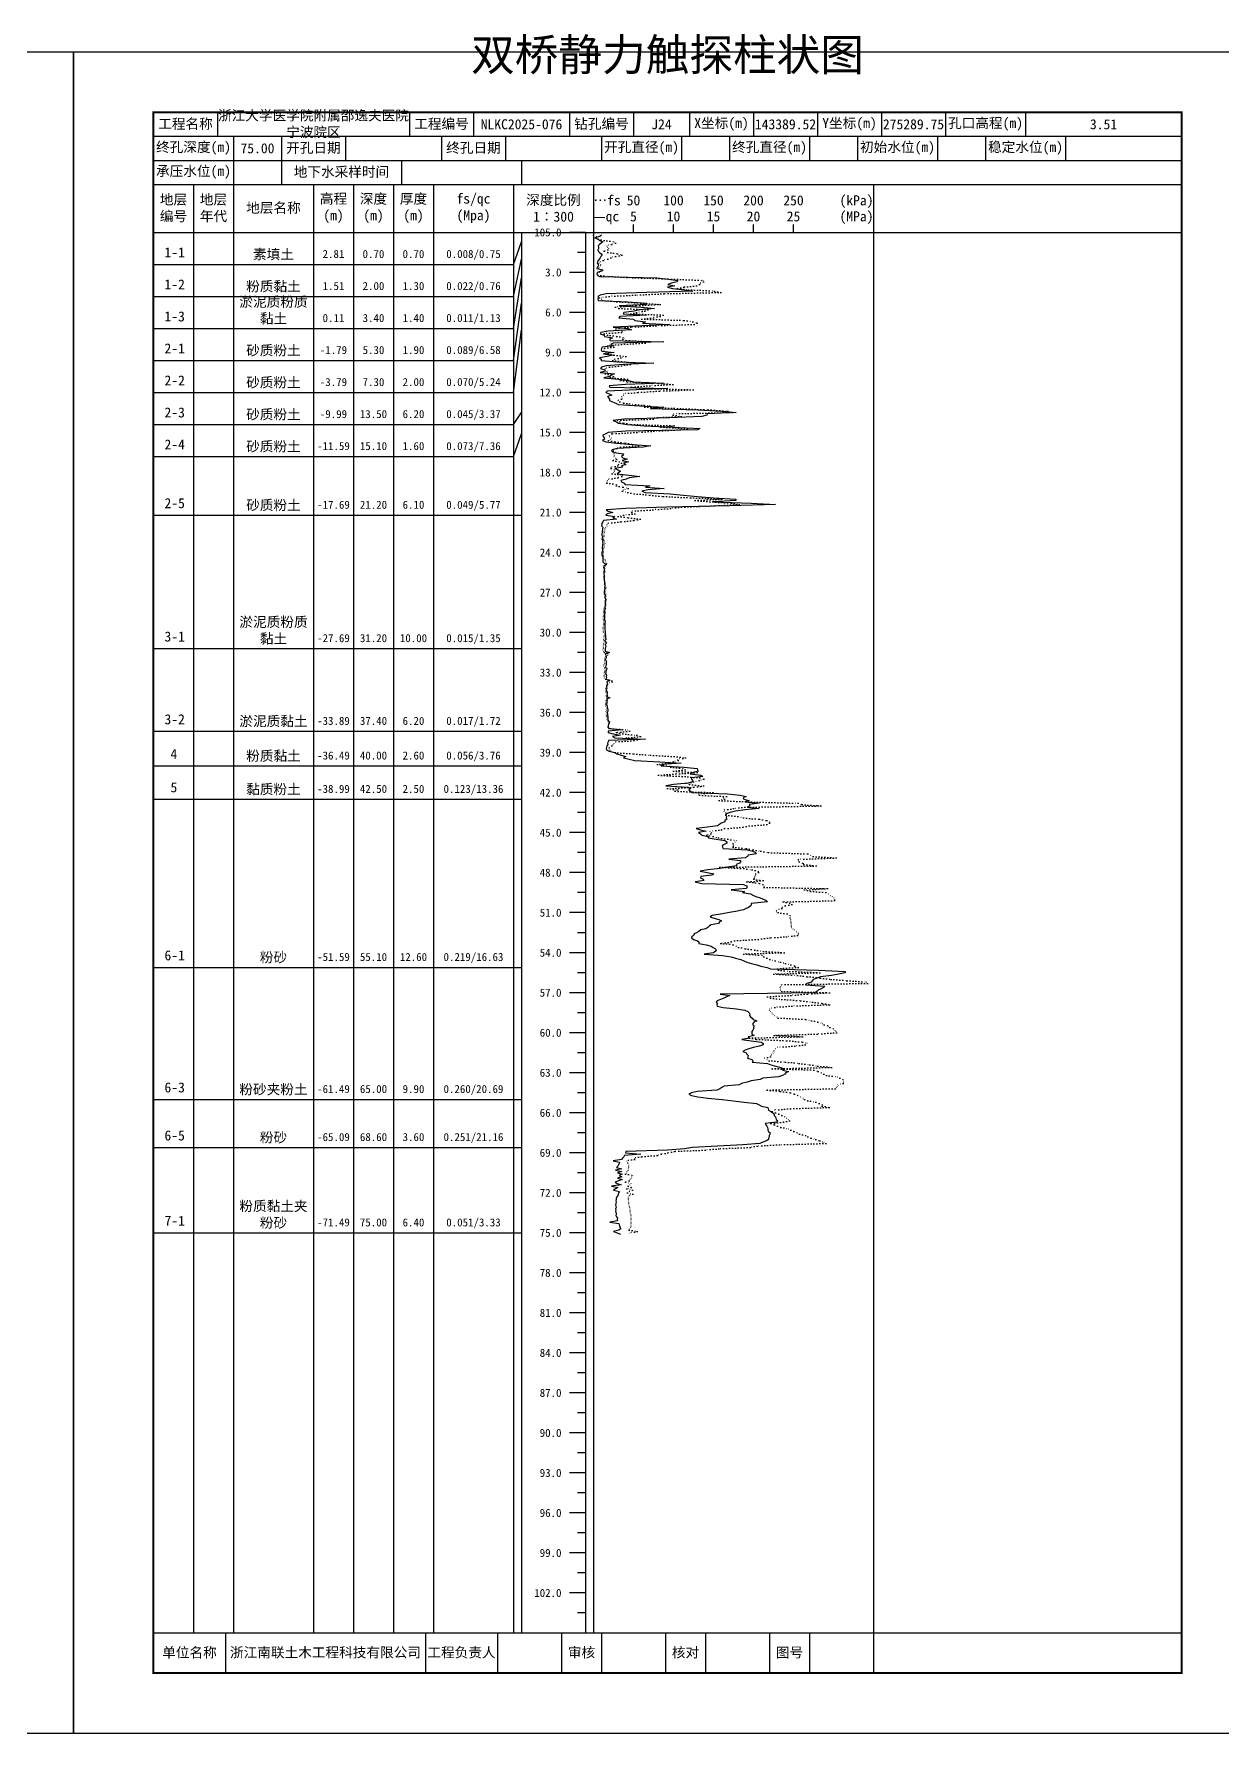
# Model space of a CAD drawing. Extents: x 297 to 65340, y 0 to 425.
# Drawn here: x 7118.1 to 7415.1, y 0 to 424.6 of the extents above; entities that cross this region are included whole.
import ezdxf
from ezdxf.enums import TextEntityAlignment as Align

# ---------------------------------------------------------------- set-up
doc = ezdxf.new("R2010")
doc.units = 0
doc.linetypes.add('DOT', pattern=[6.35, 0, -6.35])
doc.layers.add('FRAME', color=7, linetype='CONTINUOUS')
doc.layers.add('STRATUM', color=7, linetype='CONTINUOUS')
doc.styles.add('ST', font='')
doc.styles.get('ST').set_extended_font_data('SimSun')

msp = doc.modelspace()

# ---------------------------------------------------------------- linework, layer by layer
at = {"layer": 'FRAME', "color": 245, "linetype": 'Continuous'}
for points in [[(6831, 0), (7128, 0), (7128, 420), (6831, 420)], [(7128, 0), (7425, 0), (7425, 420), (7128, 420)]]:
    msp.add_lwpolyline(points, close=True, dxfattribs=at)
at = {"layer": 'FRAME', "linetype": 'Continuous', "const_width": 0.5}
msp.add_lwpolyline([(7148, 15), (7405, 15), (7405, 405), (7148, 405)], close=True, dxfattribs=at)
at = {"layer": 'FRAME', "color": 0, "linetype": 'Continuous'}
for points in [[(7164, 405), (7164, 399)], [(7212, 405), (7212, 399)], [(7228, 405), (7228, 399)], [(7252, 405), (7252, 399)], [(7268, 405), (7268, 399)], [(7282, 405), (7282, 399)], [(7298, 405), (7298, 399)], [(7314, 405), (7314, 399)], [(7330, 405), (7330, 399)], [(7346, 405), (7346, 399)], [(7366, 405), (7366, 399)], [(7405, 405), (7405, 399)], [(7148, 399), (7405, 399)], [(7168, 399), (7168, 393)], [(7180, 399), (7180, 393)], [(7196, 399), (7196, 393)], [(7220, 399), (7220, 393)], [(7236, 399), (7236, 393)], [(7260, 399), (7260, 393)], [(7280, 399), (7280, 393)], [(7292, 399), (7292, 393)], [(7312, 399), (7312, 393)], [(7324, 399), (7324, 393)], [(7344, 399), (7344, 393)], [(7356, 399), (7356, 393)], [(7376, 399), (7376, 393)], [(7405, 399), (7405, 393)], [(7148, 393), (7405, 393)], [(7168, 393), (7168, 387)], [(7180, 393), (7180, 387)], [(7210, 393), (7210, 387)], [(7240, 393), (7240, 387)], [(7148, 387), (7405, 387)], [(7158, 387), (7158, 25)], [(7168, 387), (7168, 25)], [(7188, 387), (7188, 25)], [(7198, 387), (7198, 25)], [(7208, 387), (7208, 25)], [(7218, 387), (7218, 25)], [(7238, 387), (7238, 25)], [(7258, 387), (7258, 25)], [(7328, 387), (7328, 25)], [(7148, 375), (7405, 375)], [(7240, 375), (7240, 25)], [(7256, 375), (7256, 25)], [(7268, 375), (7268, 377)], [(7278, 375), (7278, 377)], [(7288, 375), (7288, 377)], [(7298, 375), (7298, 377)], [(7308, 375), (7308, 377)], [(7148, 25), (7405, 25)], [(7166, 25), (7166, 15)], [(7216, 25), (7216, 15)], [(7234, 25), (7234, 15)], [(7250, 25), (7250, 15)], [(7260, 25), (7260, 15)], [(7276, 25), (7276, 15)], [(7286, 25), (7286, 15)], [(7302, 25), (7302, 15)], [(7312, 25), (7312, 15)], [(7328, 25), (7328, 15)]]:
    msp.add_lwpolyline(points, dxfattribs=at)
at = {"layer": 'STRATUM', "linetype": 'Continuous'}
for points in [[(7256, 375), (7252, 375)], [(7260, 374.33), (7259.56, 374), (7258.36, 373.67), (7259.18, 373.33), (7259.56, 373), (7260.34, 372.67), (7259.88, 372.33), (7259.5, 372), (7259.18, 371.67), (7259.24, 371.33), (7259.22, 371), (7259.08, 370.67), (7259.14, 370.33), (7259.48, 370), (7259.92, 369.67), (7260.2, 369.33), (7259.84, 369), (7259.64, 368.67), (7259.42, 368.33), (7259.18, 368), (7259.02, 367.67), (7258.92, 367.33), (7259.14, 367), (7259.28, 366.67), (7258.9, 366.33), (7258.8, 366), (7260.38, 365.67), (7260.1, 365.33), (7258.92, 365), (7258.84, 364.67), (7258.9, 364.33), (7259.54, 364), (7273.84, 363.67), (7276.76, 363.33), (7279.06, 363), (7278.88, 362.67), (7277.5, 362.33), (7276.56, 362), (7278.32, 361.67), (7276.5, 361.33), (7277.72, 361), (7280.86, 360.67), (7282.8, 360.33), (7271.34, 360), (7261.2, 359.67), (7259.66, 359.33), (7259.08, 359), (7259.48, 358.67), (7259.08, 358.33), (7259.18, 358), (7266.58, 357.67), (7271.3, 357.33), (7271.26, 357), (7264.38, 356.67), (7269.92, 356.33), (7273.24, 356), (7269.54, 355.67), (7268.16, 355.33), (7265.56, 355), (7265.38, 354.67), (7271.28, 354.33), (7264.56, 354), (7264.34, 353.67), (7268.02, 353.33), (7268.3, 353), (7271.02, 352.67), (7270.28, 352.33), (7277, 352), (7270.24, 351.67), (7262.88, 351.33), (7266.6, 351), (7267.54, 350.67), (7261.56, 350.33), (7259.82, 350), (7259.66, 349.67), (7260.68, 349.33), (7260.74, 349), (7262.72, 348.67), (7262.02, 348.33), (7262.14, 348), (7275.58, 347.67), (7262.92, 347.33), (7262.22, 347), (7263.04, 346.67), (7260.18, 346.33), (7260.02, 346), (7259.92, 345.67), (7260.06, 345.33), (7263.18, 345), (7260.5, 344.67), (7262.9, 344.33), (7261.42, 344), (7259.5, 343.67), (7259.88, 343.33), (7259.92, 343), (7264.04, 342.67), (7273.12, 342.33), (7265.48, 342), (7261.2, 341.67), (7260.04, 341.33), (7259.72, 341), (7260.86, 340.67), (7260.9, 340.33), (7259.7, 340), (7263.26, 339.67), (7262.24, 339.33), (7261.96, 339), (7260.58, 338.67), (7264.26, 338.33), (7266.78, 338), (7268, 337.67), (7275.52, 337.33), (7265.98, 337), (7261.94, 336.67), (7262.1, 336.33), (7276.62, 336), (7268.76, 335.67), (7261.38, 335.33), (7261.1, 335), (7261.88, 334.67), (7262.6, 334.33), (7261.46, 334), (7261.76, 333.67), (7261.96, 333.33), (7261.98, 333), (7262.72, 332.67), (7263.58, 332.33), (7264.2, 332), (7269.54, 331.67), (7275.62, 331.33), (7272.24, 331), (7284.12, 330.67), (7289.98, 330.33), (7293.7, 330), (7286.38, 329.67), (7286.32, 329.33), (7285.1, 329), (7276.98, 328.67), (7265.56, 328.33), (7262.92, 328), (7263.72, 327.67), (7264.26, 327.33), (7266.52, 327), (7270.64, 326.67), (7277.86, 326.33), (7284.56, 326), (7283.96, 325.67), (7266.1, 325.33), (7261.66, 325), (7261.12, 324.67), (7260.3, 324.33), (7260.38, 324), (7260.7, 323.67), (7260.72, 323.33), (7260.24, 323), (7261.12, 322.67), (7263.78, 322.33), (7267.78, 322), (7272.32, 321.67), (7270.38, 321.33), (7263.88, 321), (7262.64, 320.67), (7262.52, 320.33), (7263.2, 320), (7265.46, 319.67), (7265.4, 319.33), (7265.04, 319), (7265.34, 318.67), (7266.4, 318.33), (7265.16, 318), (7266.76, 317.67), (7265.48, 317.33), (7266.06, 317), (7264.98, 316.67), (7265.22, 316.33), (7263.32, 316), (7264.12, 315.67), (7264.74, 315.33), (7264.36, 315), (7263.94, 314.67), (7266.94, 314.33), (7269.56, 314), (7266.92, 313.67), (7266.18, 313.33), (7264.82, 313), (7264.96, 312.67), (7265.68, 312.33), (7265.94, 312), (7272.06, 311.67), (7271, 311.33), (7275.64, 311), (7271.66, 310.67), (7270.1, 310.33), (7270.94, 310), (7277.18, 309.67), (7280.52, 309.33), (7283.98, 309), (7288.04, 308.67), (7293.6, 308.33), (7293.62, 308), (7287.8, 307.67), (7297.4, 307.33), (7303.46, 307), (7292.08, 306.67), (7276.3, 306.33), (7266.06, 306), (7261.2, 305.67), (7261.68, 305.33), (7262.82, 305), (7261.42, 304.67), (7261.06, 304.33), (7263.36, 304), (7262.84, 303.67), (7263.78, 303.33), (7260.52, 303), (7260.34, 302.67), (7260.1, 302.33), (7260.08, 302), (7260.04, 301.67), (7260.36, 301.33), (7260.24, 301), (7260.24, 300.67), (7260.2, 300.33), (7260.16, 300), (7260.08, 299.67), (7260.12, 299.33), (7260.24, 299), (7260.18, 298.67), (7260.06, 298.33), (7260.3, 298), (7260.28, 297.67), (7260.32, 297.33), (7260.24, 297), (7260.24, 296.67), (7260.2, 296.33), (7260.18, 296), (7260.22, 295.67), (7260.14, 295.33), (7260.06, 295), (7260.1, 294.67), (7260.06, 294.33), (7260.28, 294), (7260.3, 293.67), (7260.3, 293.33), (7260.3, 293), (7260.32, 292.67), (7260.7, 292.33), (7261.24, 292), (7260.62, 291.67), (7260.5, 291.33), (7260.56, 291), (7260.76, 290.67), (7260.62, 290.33), (7260.62, 290), (7260.6, 289.67), (7260.66, 289.33), (7260.68, 289), (7260.68, 288.67), (7260.68, 288.33), (7260.68, 288), (7260.76, 287.67), (7260.78, 287.33), (7260.76, 287), (7260.88, 286.67), (7260.74, 286.33), (7260.84, 286), (7260.76, 285.67), (7260.7, 285.33), (7260.64, 285), (7260.68, 284.67), (7260.94, 284.33), (7260.8, 284), (7260.84, 283.67), (7261.2, 283.33), (7260.94, 283), (7260.94, 282.67), (7260.88, 282.33), (7260.88, 282), (7261, 281.67), (7260.84, 281.33), (7261.04, 281), (7260.8, 280.67), (7260.7, 280.33), (7260.88, 280), (7260.76, 279.67), (7260.74, 279.33), (7260.76, 279), (7260.76, 278.67), (7260.76, 278.33), (7260.8, 278), (7260.92, 277.67), (7260.86, 277.33), (7260.84, 277), (7260.84, 276.67), (7260.84, 276.33), (7260.84, 276), (7260.8, 275.67), (7260.88, 275.33), (7260.94, 275), (7260.94, 274.67), (7260.98, 274.33), (7260.96, 274), (7260.96, 273.67), (7261.16, 273.33), (7260.86, 273), (7261.02, 272.67), (7261.22, 272.33), (7260.94, 272), (7261.06, 271.67), (7260.96, 271.33), (7260.94, 271), (7260.92, 270.67), (7260.88, 270.33), (7261.96, 270), (7260.94, 269.67), (7261.12, 269.33), (7261.14, 269), (7261.14, 268.67), (7260.98, 268.33), (7261.1, 268), (7261.22, 267.67), (7261.14, 267.33), (7261.2, 267), (7261.12, 266.67), (7261, 266.33), (7261.3, 266), (7261.26, 265.67), (7261.06, 265.33), (7261.06, 265), (7260.96, 264.67), (7261.22, 264.33), (7261.18, 264), (7261.26, 263.67), (7261.08, 263.33), (7262.1, 263), (7261.34, 262.67), (7261.4, 262.33), (7261.48, 262), (7261.26, 261.67), (7261.28, 261.33), (7261.3, 261), (7261.2, 260.67), (7261.3, 260.33), (7261.46, 260), (7261.36, 259.67), (7261.5, 259.33), (7261.34, 259), (7262.06, 258.67), (7261.28, 258.33), (7261.38, 258), (7261.34, 257.67), (7261.34, 257.33), (7261.24, 257), (7261.38, 256.67), (7261.44, 256.33), (7261.52, 256), (7261.6, 255.67), (7261.6, 255.33), (7261.44, 255), (7261.54, 254.67), (7261.52, 254.33), (7261.58, 254), (7261.6, 253.67), (7261.6, 253.33), (7261.64, 253), (7261.98, 252.67), (7261.9, 252.33), (7261.76, 252), (7261.68, 251.67), (7261.58, 251.33), (7261.8, 251), (7265.26, 250.67), (7261.68, 250.33), (7261.68, 250), (7262.9, 249.67), (7264.78, 249.33), (7262.78, 249), (7263.34, 248.67), (7271, 248.33), (7261.72, 248), (7261.66, 247.67), (7261.54, 247.33), (7261.56, 247), (7261.32, 246.67), (7261.26, 246.33), (7261.2, 246), (7261.24, 245.67), (7261.8, 245.33), (7263.3, 245), (7263.82, 244.67), (7264.92, 244.33), (7266.06, 244), (7265.5, 243.67), (7266.88, 243.33), (7268.36, 243), (7274.62, 242.67), (7279.94, 242.33), (7275.2, 242), (7274.9, 241.67), (7280.6, 241.33), (7283.9, 241), (7284.04, 240.67), (7284.18, 240.33), (7282.9, 240), (7282.16, 239.67), (7284.84, 239.33), (7285.36, 239), (7282.44, 238.67), (7282.5, 238.33), (7282.78, 238), (7282.76, 237.67), (7281.7, 237.33), (7278.04, 237), (7276.1, 236.67), (7281.58, 236.33), (7282.22, 236), (7281.84, 235.67), (7282.26, 235.33), (7282.6, 235), (7291.46, 234.67), (7294.7, 234.33), (7296.18, 234), (7295.38, 233.67), (7295.62, 233.33), (7296.9, 233), (7295.82, 232.67), (7299.4, 232.33), (7296.88, 232), (7297.08, 231.67), (7296.54, 231.33), (7299.44, 231), (7295.92, 230.67), (7293.5, 230.33), (7292.14, 230), (7291.18, 229.67), (7291.12, 229.33), (7291.22, 229), (7291.14, 228.67), (7291.3, 228.33), (7290.84, 228), (7290.8, 227.67), (7289.94, 227.33), (7289.52, 227), (7289.04, 226.67), (7286.5, 226.33), (7283.64, 226), (7284.72, 225.67), (7286.16, 225.33), (7284.24, 225), (7284.72, 224.67), (7285.12, 224.33), (7286.64, 224), (7286.7, 223.67), (7288.7, 223.33), (7290.82, 223), (7291.3, 222.67), (7291.34, 222.33), (7290.64, 222), (7290.18, 221.67), (7290.24, 221.33), (7290.44, 221), (7296.4, 220.67), (7297.86, 220.33), (7298.46, 220), (7298.66, 219.67), (7296.66, 219.33), (7296.46, 219), (7295.92, 218.67), (7291.86, 218.33), (7294.72, 218), (7294.78, 217.67), (7294.5, 217.33), (7293.7, 217), (7293.8, 216.67), (7291.5, 216.33), (7289.64, 216), (7286.6, 215.67), (7284.68, 215.33), (7286.38, 215), (7288.08, 214.67), (7287.56, 214.33), (7284.82, 214), (7284.76, 213.67), (7285.42, 213.33), (7285.58, 213), (7283.44, 212.67), (7285.12, 212.33), (7295.42, 212), (7296.36, 211.67), (7296.3, 211.33), (7296.24, 211), (7292.4, 210.67), (7295.72, 210.33), (7295.26, 210), (7297.22, 209.67), (7298.02, 209.33), (7298.56, 209), (7299.64, 208.67), (7300.7, 208.33), (7301.2, 208), (7301.48, 207.67), (7297.4, 207.33), (7297.38, 207), (7297.36, 206.67), (7296.74, 206.33), (7296.2, 206), (7295.52, 205.67), (7293.48, 205.33), (7292.04, 205), (7290.22, 204.67), (7287.68, 204.33), (7287.14, 204), (7287.82, 203.67), (7289.3, 203.33), (7290.04, 203), (7289.54, 202.67), (7289.28, 202.33), (7287.4, 202), (7286.98, 201.67), (7286.56, 201.33), (7286.12, 201), (7284.86, 200.67), (7284.32, 200.33), (7283.74, 200), (7283.18, 199.67), (7282.98, 199.33), (7282.6, 199), (7282.52, 198.67), (7282.98, 198.33), (7284, 198), (7284.34, 197.67), (7284.36, 197.33), (7286.16, 197), (7287.4, 196.67), (7287.88, 196.33), (7288.54, 196), (7288.7, 195.67), (7288.44, 195.33), (7287.96, 195), (7285.66, 194.67), (7290.28, 194.33), (7292.38, 194), (7293.48, 193.67), (7294.82, 193.33), (7295.56, 193), (7296.36, 192.67), (7297.52, 192.33), (7298.82, 192), (7299.82, 191.67), (7301.42, 191.33), (7302.24, 191), (7314.26, 190.67), (7320.92, 190.33), (7320.9, 190), (7319.26, 189.67), (7317.5, 189.33), (7314.76, 189), (7313.8, 188.67), (7312.88, 188.33), (7312.66, 188), (7312.4, 187.67), (7311.36, 187.33), (7311.02, 187), (7315.86, 186.67), (7315.48, 186.33), (7314.94, 186), (7314.18, 185.67), (7313.8, 185.33), (7313.3, 185), (7289.66, 184.67), (7292.06, 184.33), (7291.24, 184), (7290.62, 183.67), (7289.78, 183.33), (7288.88, 183), (7288.66, 182.67), (7288.96, 182.33), (7288.84, 182), (7288.94, 181.67), (7290.42, 181.33), (7293.74, 181), (7295.82, 180.67), (7296.56, 180.33), (7296.94, 180), (7297.08, 179.67), (7297, 179.33), (7297.22, 179), (7297.64, 178.67), (7297.88, 178.33), (7298.86, 178), (7298.08, 177.67), (7297.86, 177.33), (7297.84, 177), (7298.14, 176.67), (7298.02, 176.33), (7297.96, 176), (7297.86, 175.67), (7297.58, 175.33), (7297.58, 175), (7297.62, 174.67), (7298.16, 174.33), (7296.7, 174), (7297.1, 173.67), (7295.06, 173.33), (7297.4, 173), (7299.96, 172.67), (7300.44, 172.33), (7300.38, 172), (7299.38, 171.67), (7298, 171.33), (7296.82, 171), (7295.9, 170.67), (7295.36, 170.33), (7296.18, 170), (7296.36, 169.67), (7296.66, 169.33), (7296.62, 169), (7296.54, 168.67), (7297.58, 168.33), (7297.92, 168), (7297.64, 167.67), (7301.52, 167.33), (7302.34, 167), (7303.56, 166.67), (7304.82, 166.33), (7305.62, 166), (7305.24, 165.67), (7306.72, 165.33), (7306.04, 165), (7305.84, 164.67), (7305.24, 164.33), (7304.26, 164), (7300.3, 163.67), (7299.68, 163.33), (7297.4, 163), (7296.44, 162.67), (7295.04, 162.33), (7294.44, 162), (7290.64, 161.67), (7290.1, 161.33), (7289.58, 161), (7288.84, 160.67), (7283.88, 160.33), (7282.46, 160), (7281.8, 159.67), (7282.48, 159.33), (7284.12, 159), (7286.6, 158.67), (7290.16, 158.33), (7292.96, 158), (7295.7, 157.67), (7298.78, 157.33), (7299.38, 157), (7299.98, 156.67), (7301.56, 156.33), (7301.66, 156), (7301.76, 155.67), (7302.3, 155.33), (7302.8, 155), (7303.14, 154.67), (7303.16, 154.33), (7303.5, 154), (7303.54, 153.67), (7303.66, 153.33), (7304.06, 153), (7303.78, 152.67), (7300.88, 152.33), (7301.1, 152), (7301.34, 151.67), (7301.46, 151.33), (7301.6, 151), (7301.62, 150.67), (7301.78, 150.33), (7302.14, 150), (7302.08, 149.67), (7301.94, 149.33), (7301.88, 149), (7301.78, 148.67), (7301.74, 148.33), (7301.26, 148), (7300.36, 147.67), (7299.54, 147.33), (7295.34, 147), (7288.98, 146.67), (7282.76, 146.33), (7280.74, 146), (7276.52, 145.67), (7266.12, 145.33), (7266.02, 145), (7269.86, 144.67), (7265.66, 144.33), (7265.56, 144), (7265.28, 143.67), (7265, 143.33), (7262.88, 143), (7264.54, 142.67), (7264.38, 142.33), (7264.28, 142), (7264.12, 141.67), (7263.76, 141.33), (7265.1, 141), (7263.54, 140.67), (7264.98, 140.33), (7264, 140), (7265.16, 139.67), (7264.38, 139.33), (7265.12, 139), (7264.04, 138.67), (7265.14, 138.33), (7264.26, 138), (7263.44, 137.67), (7263.92, 137.33), (7264.92, 137), (7262.46, 136.67), (7264.06, 136.33), (7263.46, 136), (7262.96, 135.67), (7264.54, 135.33), (7264.28, 135), (7264.16, 134.67), (7264.06, 134.33), (7263.84, 134), (7263.68, 133.67), (7263.68, 133.33), (7263.58, 133), (7263.66, 132.67), (7263.62, 132.33), (7263.5, 132), (7263.6, 131.67), (7263.64, 131.33), (7263.52, 131), (7263.62, 130.67), (7263.52, 130.33), (7263.7, 130), (7263.7, 129.67), (7263.58, 129.33), (7263.74, 129), (7263.98, 128.67), (7263.9, 128.33), (7263.96, 128), (7262.06, 127.67), (7264.32, 127.33), (7264.44, 127), (7264.58, 126.67), (7264.56, 126.33), (7264.82, 126), (7264.34, 125.67), (7263.02, 125.33), (7263.94, 125), (7264.72, 124.67)], [(7238, 367), (7240, 372.67)], [(7256, 370), (7254, 370)], [(7148, 367), (7158, 367)], [(7158, 367), (7168, 367)], [(7168, 367), (7188, 367)], [(7188, 367), (7198, 367)], [(7198, 367), (7208, 367)], [(7208, 367), (7218, 367)], [(7218, 367), (7238, 367)], [(7238, 359), (7240, 368.33)], [(7238, 351), (7240, 363.67)], [(7256, 365), (7252, 365)], [(7148, 359), (7158, 359)], [(7158, 359), (7168, 359)], [(7168, 359), (7188, 359)], [(7188, 359), (7198, 359)], [(7198, 359), (7208, 359)], [(7208, 359), (7218, 359)], [(7218, 359), (7238, 359)], [(7238, 343), (7240, 357.33)], [(7256, 360), (7254, 360)], [(7256, 355), (7252, 355)], [(7148, 351), (7158, 351)], [(7158, 351), (7168, 351)], [(7168, 351), (7188, 351)], [(7188, 351), (7198, 351)], [(7198, 351), (7208, 351)], [(7208, 351), (7218, 351)], [(7218, 351), (7238, 351)], [(7238, 335), (7240, 350.67)], [(7256, 350), (7254, 350)], [(7256, 345), (7252, 345)], [(7148, 343), (7158, 343)], [(7158, 343), (7168, 343)], [(7168, 343), (7188, 343)], [(7188, 343), (7198, 343)], [(7198, 343), (7208, 343)], [(7208, 343), (7218, 343)], [(7218, 343), (7238, 343)], [(7256, 340), (7254, 340)], [(7148, 335), (7158, 335)], [(7158, 335), (7168, 335)], [(7168, 335), (7188, 335)], [(7188, 335), (7198, 335)], [(7198, 335), (7208, 335)], [(7208, 335), (7218, 335)], [(7218, 335), (7238, 335)], [(7256, 335), (7252, 335)], [(7148, 327), (7158, 327)], [(7158, 327), (7168, 327)], [(7168, 327), (7188, 327)], [(7188, 327), (7198, 327)], [(7198, 327), (7208, 327)], [(7208, 327), (7218, 327)], [(7218, 327), (7238, 327)], [(7238, 327), (7240, 330)], [(7256, 330), (7254, 330)], [(7238, 319), (7240, 324.67)], [(7256, 325), (7252, 325)], [(7148, 319), (7158, 319)], [(7158, 319), (7168, 319)], [(7168, 319), (7188, 319)], [(7188, 319), (7198, 319)], [(7198, 319), (7208, 319)], [(7208, 319), (7218, 319)], [(7218, 319), (7238, 319)], [(7256, 320), (7254, 320)], [(7256, 315), (7252, 315)], [(7256, 310), (7254, 310)], [(7148, 304.33), (7158, 304.33)], [(7158, 304.33), (7168, 304.33)], [(7168, 304.33), (7188, 304.33)], [(7188, 304.33), (7198, 304.33)], [(7198, 304.33), (7208, 304.33)], [(7208, 304.33), (7218, 304.33)], [(7218, 304.33), (7238, 304.33)], [(7238, 304.33), (7240, 304.33)], [(7256, 305), (7252, 305)], [(7256, 300), (7254, 300)], [(7256, 295), (7252, 295)], [(7256, 290), (7254, 290)], [(7256, 285), (7252, 285)], [(7256, 280), (7254, 280)], [(7256, 275), (7252, 275)], [(7148, 271), (7158, 271)], [(7158, 271), (7168, 271)], [(7168, 271), (7188, 271)], [(7188, 271), (7198, 271)], [(7198, 271), (7208, 271)], [(7208, 271), (7218, 271)], [(7218, 271), (7238, 271)], [(7238, 271), (7240, 271)], [(7256, 270), (7254, 270)], [(7256, 265), (7252, 265)], [(7256, 260), (7254, 260)], [(7256, 255), (7252, 255)], [(7148, 250.33), (7158, 250.33)], [(7158, 250.33), (7168, 250.33)], [(7168, 250.33), (7188, 250.33)], [(7188, 250.33), (7198, 250.33)], [(7198, 250.33), (7208, 250.33)], [(7208, 250.33), (7218, 250.33)], [(7218, 250.33), (7238, 250.33)], [(7238, 250.33), (7240, 250.33)], [(7256, 250), (7254, 250)], [(7256, 245), (7252, 245)], [(7148, 241.67), (7158, 241.67)], [(7158, 241.67), (7168, 241.67)], [(7168, 241.67), (7188, 241.67)], [(7188, 241.67), (7198, 241.67)], [(7198, 241.67), (7208, 241.67)], [(7208, 241.67), (7218, 241.67)], [(7218, 241.67), (7238, 241.67)], [(7238, 241.67), (7240, 241.67)], [(7256, 240), (7254, 240)], [(7256, 235), (7252, 235)], [(7148, 233.33), (7158, 233.33)], [(7158, 233.33), (7168, 233.33)], [(7168, 233.33), (7188, 233.33)], [(7188, 233.33), (7198, 233.33)], [(7198, 233.33), (7208, 233.33)], [(7208, 233.33), (7218, 233.33)], [(7218, 233.33), (7238, 233.33)], [(7238, 233.33), (7240, 233.33)], [(7256, 230), (7254, 230)], [(7256, 225), (7252, 225)], [(7256, 220), (7254, 220)], [(7256, 215), (7252, 215)], [(7256, 210), (7254, 210)], [(7256, 205), (7252, 205)], [(7256, 200), (7254, 200)], [(7148, 191.33), (7158, 191.33)], [(7158, 191.33), (7168, 191.33)], [(7168, 191.33), (7188, 191.33)], [(7188, 191.33), (7198, 191.33)], [(7198, 191.33), (7208, 191.33)], [(7208, 191.33), (7218, 191.33)], [(7218, 191.33), (7238, 191.33)], [(7238, 191.33), (7240, 191.33)], [(7256, 195), (7252, 195)], [(7256, 190), (7254, 190)], [(7256, 185), (7252, 185)], [(7256, 180), (7254, 180)], [(7256, 175), (7252, 175)], [(7256, 170), (7254, 170)], [(7256, 165), (7252, 165)], [(7148, 158.33), (7158, 158.33)], [(7158, 158.33), (7168, 158.33)], [(7168, 158.33), (7188, 158.33)], [(7188, 158.33), (7198, 158.33)], [(7198, 158.33), (7208, 158.33)], [(7208, 158.33), (7218, 158.33)], [(7218, 158.33), (7238, 158.33)], [(7238, 158.33), (7240, 158.33)], [(7256, 160), (7254, 160)], [(7256, 155), (7252, 155)], [(7256, 150), (7254, 150)], [(7148, 146.33), (7158, 146.33)], [(7158, 146.33), (7168, 146.33)], [(7168, 146.33), (7188, 146.33)], [(7188, 146.33), (7198, 146.33)], [(7198, 146.33), (7208, 146.33)], [(7208, 146.33), (7218, 146.33)], [(7218, 146.33), (7238, 146.33)], [(7238, 146.33), (7240, 146.33)], [(7256, 145), (7252, 145)], [(7256, 140), (7254, 140)], [(7256, 135), (7252, 135)], [(7256, 130), (7254, 130)], [(7148, 125), (7158, 125)], [(7158, 125), (7168, 125)], [(7168, 125), (7188, 125)], [(7188, 125), (7198, 125)], [(7198, 125), (7208, 125)], [(7208, 125), (7218, 125)], [(7218, 125), (7238, 125)], [(7238, 125), (7240, 125)], [(7256, 125), (7252, 125)], [(7256, 120), (7254, 120)], [(7256, 115), (7252, 115)], [(7256, 110), (7254, 110)], [(7256, 105), (7252, 105)], [(7256, 100), (7254, 100)], [(7256, 95), (7252, 95)], [(7256, 90), (7254, 90)], [(7256, 85), (7252, 85)], [(7256, 80), (7254, 80)], [(7256, 75), (7252, 75)], [(7256, 70), (7254, 70)], [(7256, 65), (7252, 65)], [(7256, 60), (7254, 60)], [(7256, 55), (7252, 55)], [(7256, 50), (7254, 50)], [(7256, 45), (7252, 45)], [(7256, 40), (7254, 40)], [(7256, 35), (7252, 35)], [(7256, 30), (7254, 30)]]:
    msp.add_lwpolyline(points, dxfattribs=at)
at = {"layer": 'STRATUM', "linetype": 'DOT', "ltscale": 0.1}
msp.add_lwpolyline([(7258, 374.33), (7258.74, 374), (7258.46, 373.67), (7259.16, 373.33), (7260.64, 373), (7263.12, 372.67), (7263.48, 372.33), (7262.52, 372), (7261.3, 371.67), (7261.5, 371.33), (7261.78, 371), (7261.6, 370.67), (7260.7, 370.33), (7261.58, 370), (7263.96, 369.67), (7265.1, 369.33), (7263.54, 369), (7262.36, 368.67), (7261.56, 368.33), (7260.4, 368), (7259.66, 367.67), (7259.34, 367.33), (7259.78, 367), (7259.8, 366.67), (7259.3, 366.33), (7259.28, 366), (7259.72, 365.67), (7259.54, 365.33), (7259.48, 365), (7258.92, 364.67), (7259.12, 364.33), (7261.94, 364), (7267.8, 363.67), (7277.52, 363.33), (7285.32, 363), (7285.52, 362.67), (7284.68, 362.33), (7284.46, 362), (7283.72, 361.67), (7280.58, 361.33), (7279.02, 361), (7281.76, 360.67), (7288.28, 360.33), (7289.86, 360), (7275.6, 359.67), (7268.5, 359.33), (7261.9, 359), (7259.9, 358.67), (7260, 358.33), (7260.24, 358), (7263.82, 357.67), (7269.82, 357.33), (7274.7, 357), (7268.52, 356.67), (7263.46, 356.33), (7264.4, 356), (7271.56, 355.67), (7270.86, 355.33), (7268.76, 355), (7267.32, 354.67), (7275.4, 354.33), (7274.64, 354), (7273, 353.67), (7270.06, 353.33), (7280.7, 353), (7282.86, 352.67), (7283.9, 352.33), (7283.14, 352), (7273.62, 351.67), (7267.34, 351.33), (7263.62, 351), (7263.56, 350.67), (7265.22, 350.33), (7264.96, 350), (7260.7, 349.67), (7261.46, 349.33), (7263.86, 349), (7265.66, 348.67), (7265.32, 348.33), (7266.28, 348), (7271.64, 347.67), (7270.88, 347.33), (7265, 347), (7261.58, 346.67), (7263.06, 346.33), (7260.7, 346), (7260.56, 345.67), (7260.74, 345.33), (7261.06, 345), (7261.64, 344.67), (7263.18, 344.33), (7266.06, 344), (7264.86, 343.67), (7263.26, 343.33), (7262.8, 343), (7265.82, 342.67), (7268.24, 342.33), (7267.18, 342), (7264.98, 341.67), (7262.02, 341.33), (7260.94, 341), (7260.88, 340.67), (7261.36, 340.33), (7261.5, 340), (7260.98, 339.67), (7262.62, 339.33), (7263, 339), (7261.98, 338.67), (7266.54, 338.33), (7264.76, 338), (7266.52, 337.67), (7274.32, 337.33), (7277.82, 337), (7272.1, 336.67), (7267.3, 336.33), (7270.48, 336), (7282.92, 335.67), (7274.44, 335.33), (7268.96, 335), (7265.5, 334.67), (7265.48, 334.33), (7265, 334), (7265.06, 333.67), (7265, 333.33), (7264.12, 333), (7264.62, 332.67), (7265.58, 332.33), (7268.5, 332), (7271.96, 331.67), (7270.86, 331.33), (7278.98, 331), (7286.66, 330.67), (7291.58, 330.33), (7292.72, 330), (7278.06, 329.67), (7277.94, 329.33), (7279.88, 329), (7272.84, 328.67), (7272.9, 328.33), (7263.92, 328), (7264.56, 327.67), (7265.6, 327.33), (7267.5, 327), (7278.18, 326.67), (7274.86, 326.33), (7281.38, 326), (7279.64, 325.67), (7273.12, 325.33), (7268.82, 325), (7262.58, 324.67), (7261.88, 324.33), (7261.9, 324), (7262.5, 323.67), (7262.28, 323.33), (7261.74, 323), (7263.4, 322.67), (7266, 322.33), (7267.84, 322), (7269.22, 321.67), (7264.78, 321.33), (7263.84, 321), (7262.96, 320.67), (7262.94, 320.33), (7263.6, 320), (7262.98, 319.67), (7263.24, 319.33), (7263.12, 319), (7263.52, 318.67), (7263.78, 318.33), (7262.9, 318), (7264.48, 317.67), (7265.04, 317.33), (7264.18, 317), (7264.1, 316.67), (7262.3, 316.33), (7262.44, 316), (7263.16, 315.67), (7263.22, 315.33), (7263.12, 315), (7262.66, 314.67), (7265.18, 314.33), (7265.06, 314), (7264.08, 313.67), (7261.8, 313.33), (7261.38, 313), (7261.42, 312.67), (7261.36, 312.33), (7263.78, 312), (7263.72, 311.67), (7265.44, 311.33), (7266.66, 311), (7265.5, 310.67), (7265.26, 310.33), (7266.6, 310), (7268.18, 309.67), (7272.1, 309.33), (7275.5, 309), (7282.3, 308.67), (7290.08, 308.33), (7283.42, 308), (7287.1, 307.67), (7292.46, 307.33), (7294.44, 307), (7288.2, 306.67), (7279.96, 306.33), (7277.22, 306), (7272.86, 305.67), (7267.62, 305.33), (7267.62, 305), (7268.36, 304.67), (7265.52, 304.33), (7264.2, 304), (7266.76, 303.67), (7269.7, 303.33), (7268, 303), (7264.78, 302.67), (7261.66, 302.33), (7261.34, 302), (7261.38, 301.67), (7261.08, 301.33), (7260.9, 301), (7260.76, 300.67), (7260.58, 300.33), (7260.64, 300), (7260.62, 299.67), (7260.62, 299.33), (7260.6, 299), (7260.5, 298.67), (7260.54, 298.33), (7260.62, 298), (7260.66, 297.67), (7260.92, 297.33), (7260.62, 297), (7260.72, 296.67), (7260.64, 296.33), (7260.5, 296), (7260.42, 295.67), (7260.38, 295.33), (7260.38, 295), (7260.38, 294.67), (7260.38, 294.33), (7260.4, 294), (7260.48, 293.67), (7260.84, 293.33), (7260.94, 293), (7260.98, 292.67), (7261.24, 292.33), (7261.16, 292), (7260.92, 291.67), (7260.8, 291.33), (7260.74, 291), (7260.78, 290.67), (7260.82, 290.33), (7260.78, 290), (7260.62, 289.67), (7260.64, 289.33), (7260.54, 289), (7260.58, 288.67), (7260.6, 288.33), (7260.78, 288), (7260.82, 287.67), (7260.82, 287.33), (7260.82, 287), (7260.94, 286.67), (7261.12, 286.33), (7261.02, 286), (7260.9, 285.67), (7260.86, 285.33), (7260.8, 285), (7261.1, 284.67), (7260.98, 284.33), (7261.04, 284), (7260.88, 283.67), (7260.96, 283.33), (7261.16, 283), (7261.02, 282.67), (7260.98, 282.33), (7261, 282), (7260.88, 281.67), (7260.74, 281.33), (7260.58, 281), (7260.5, 280.67), (7260.5, 280.33), (7260.46, 280), (7260.48, 279.67), (7260.5, 279.33), (7260.42, 279), (7260.4, 278.67), (7260.42, 278.33), (7260.5, 278), (7260.5, 277.67), (7260.54, 277.33), (7260.5, 277), (7260.46, 276.67), (7260.36, 276.33), (7260.34, 276), (7260.4, 275.67), (7260.44, 275.33), (7260.44, 275), (7260.74, 274.67), (7260.66, 274.33), (7260.58, 274), (7260.6, 273.67), (7260.54, 273.33), (7260.62, 273), (7260.6, 272.67), (7260.5, 272.33), (7260.56, 272), (7260.46, 271.67), (7260.42, 271.33), (7260.42, 271), (7260.32, 270.67), (7260.46, 270.33), (7260.72, 270), (7261.58, 269.67), (7261.56, 269.33), (7261.04, 269), (7260.78, 268.67), (7260.78, 268.33), (7260.8, 268), (7260.74, 267.67), (7260.78, 267.33), (7260.66, 267), (7260.48, 266.67), (7260.76, 266.33), (7260.76, 266), (7260.82, 265.67), (7260.8, 265.33), (7260.64, 265), (7260.74, 264.67), (7260.62, 264.33), (7260.6, 264), (7260.7, 263.67), (7261.08, 263.33), (7262.6, 263), (7262.7, 262.67), (7261.56, 262.33), (7261.34, 262), (7261.38, 261.67), (7261.16, 261.33), (7261.04, 261), (7261.04, 260.67), (7261.12, 260.33), (7261.08, 260), (7261.42, 259.67), (7261.18, 259.33), (7261.2, 259), (7261.3, 258.67), (7261.46, 258.33), (7261.08, 258), (7261.1, 257.67), (7261.08, 257.33), (7260.94, 257), (7261.04, 256.67), (7261.36, 256.33), (7261.36, 256), (7261.24, 255.67), (7261.1, 255.33), (7261.34, 255), (7261.2, 254.67), (7261.18, 254.33), (7261.22, 254), (7261.3, 253.67), (7261.38, 253.33), (7261.52, 253), (7261.66, 252.67), (7261.72, 252.33), (7261.72, 252), (7261.62, 251.67), (7261.76, 251.33), (7262.28, 251), (7266.4, 250.67), (7267, 250.33), (7263.76, 250), (7265.32, 249.67), (7268.84, 249.33), (7269.74, 249), (7266.28, 248.67), (7269.6, 248.33), (7268.08, 248), (7263.48, 247.67), (7263.1, 247.33), (7262.9, 247), (7262.62, 246.67), (7261.88, 246.33), (7261.84, 246), (7262.02, 245.67), (7262.22, 245.33), (7263.38, 245), (7268.08, 244.67), (7272.28, 244.33), (7278.18, 244), (7281.02, 243.67), (7279.04, 243.33), (7279.16, 243), (7277.92, 242.67), (7276.72, 242.33), (7273.98, 242), (7276.8, 241.67), (7277.3, 241.33), (7280.32, 241), (7280.9, 240.67), (7277.98, 240.33), (7283.88, 240), (7278.58, 239.67), (7274.26, 239.33), (7280.88, 239), (7284.62, 238.67), (7285.62, 238.33), (7284.4, 238), (7283.04, 237.67), (7281.16, 237.33), (7282.04, 237), (7285.46, 236.67), (7283.02, 236.33), (7276.54, 236), (7279.12, 235.67), (7278.42, 235.33), (7287.82, 235), (7284.22, 234.67), (7284.54, 234.33), (7291.26, 234), (7290.5, 233.67), (7290.76, 233.33), (7289.4, 233), (7297.48, 232.67), (7309.14, 232.33), (7310.14, 232), (7314.86, 231.67), (7295.8, 231.33), (7293.04, 231), (7290.74, 230.67), (7290.58, 230.33), (7290.98, 230), (7291.02, 229.67), (7291.1, 229.33), (7294.12, 229), (7295.5, 228.67), (7299.52, 228.33), (7301.32, 228), (7301.98, 227.67), (7302.02, 227.33), (7301.34, 227), (7296.92, 226.67), (7295.34, 226.33), (7290.76, 226), (7290.04, 225.67), (7287.12, 225.33), (7287.48, 225), (7287.36, 224.67), (7286.32, 224.33), (7287.9, 224), (7289.26, 223.67), (7291.62, 223.33), (7293.78, 223), (7293.4, 222.67), (7292.82, 222.33), (7292.94, 222), (7292.94, 221.67), (7292.88, 221.33), (7296.22, 221), (7297.9, 220.67), (7299.86, 220.33), (7301.76, 220), (7311.58, 219.67), (7312.28, 219.33), (7312.92, 219), (7318.66, 218.67), (7309.18, 218.33), (7309.18, 218), (7309.42, 217.67), (7310.38, 217.33), (7310.58, 217), (7313.68, 216.67), (7289.62, 216.33), (7295.62, 216), (7297.68, 215.67), (7299.14, 215.33), (7299.28, 215), (7298.52, 214.67), (7298.52, 214.33), (7298.22, 214), (7298.2, 213.67), (7298.06, 213.33), (7300.38, 213), (7296.34, 212.67), (7299.5, 212.33), (7300.38, 212), (7300.58, 211.67), (7300.64, 211.33), (7316.46, 211), (7310.76, 210.67), (7312.28, 210.33), (7316.18, 210), (7316.68, 209.67), (7317.2, 209.33), (7317.64, 209), (7318.08, 208.67), (7318.28, 208.33), (7318.24, 208), (7305.44, 207.67), (7307.06, 207.33), (7307.54, 207), (7305.9, 206.67), (7305.1, 206.33), (7305.1, 206), (7303.68, 205.67), (7303.78, 205.33), (7304.14, 205), (7306.38, 204.67), (7307.1, 204.33), (7307.16, 204), (7307.06, 203.67), (7307.22, 203.33), (7307.26, 203), (7307.32, 202.67), (7307.32, 202.33), (7307.42, 202), (7307.38, 201.67), (7307.48, 201.33), (7307.84, 201), (7308.2, 200.67), (7308.74, 200.33), (7309.14, 200), (7309.18, 199.67), (7309, 199.33), (7306.28, 199), (7302.2, 198.67), (7299.14, 198.33), (7293.26, 198), (7292.38, 197.67), (7289.8, 197.33), (7292.94, 197), (7293.64, 196.67), (7294.28, 196.33), (7295.96, 196), (7298.3, 195.67), (7300.46, 195.33), (7305.68, 195), (7295.6, 194.67), (7300.28, 194.33), (7300.58, 194), (7301.3, 193.67), (7302.06, 193.33), (7303.42, 193), (7304.74, 192.67), (7305.96, 192.33), (7307.36, 192), (7308.36, 191.67), (7309.2, 191.33), (7303.96, 191), (7304.22, 190.67), (7307.1, 190.33), (7314.56, 190), (7303.12, 189.67), (7308.98, 189.33), (7311.46, 189), (7314.76, 188.67), (7317.38, 188.33), (7321.42, 188), (7326.18, 187.67), (7326.5, 187.33), (7304.98, 187), (7304.8, 186.67), (7304.58, 186.33), (7304.68, 186), (7304.78, 185.67), (7305.04, 185.33), (7316.96, 185), (7311.4, 184.67), (7307.36, 184.33), (7301.48, 184), (7302.26, 183.67), (7305.06, 183.33), (7309.86, 183), (7312.72, 182.67), (7315.24, 182.33), (7316.98, 182), (7307.62, 181.67), (7303.3, 181.33), (7302, 181), (7301.92, 180.67), (7302.2, 180.33), (7302.54, 180), (7302.82, 179.67), (7303.2, 179.33), (7303.82, 179), (7304.18, 178.67), (7311.1, 178.33), (7312.5, 178), (7314.12, 177.67), (7315.18, 177.33), (7315.66, 177), (7316.72, 176.67), (7317.12, 176.33), (7317.98, 176), (7318.3, 175.67), (7318.54, 175.33), (7318.76, 175), (7313.92, 174.67), (7303.2, 174.33), (7310.26, 174), (7297, 173.67), (7298.76, 173.33), (7306.34, 173), (7310.26, 172.67), (7311.42, 172.33), (7310.94, 172), (7308.34, 171.67), (7304.12, 171.33), (7303.5, 171), (7303.06, 170.67), (7303.14, 170.33), (7302.92, 170), (7302.6, 169.67), (7302.32, 169.33), (7302.24, 169), (7300.78, 168.67), (7301.3, 168.33), (7301.88, 168), (7306, 167.67), (7309.38, 167.33), (7312.1, 167), (7314.12, 166.67), (7317.46, 166.33), (7302.7, 166), (7313.12, 165.67), (7314.18, 165.33), (7314.94, 165), (7315.56, 164.67), (7316.22, 164.33), (7318.96, 164), (7319.58, 163.67), (7320.34, 163.33), (7320.4, 163), (7320.54, 162.67), (7320.44, 162.33), (7319.18, 162), (7318.92, 161.67), (7318.78, 161.33), (7318.38, 161), (7301.44, 160.67), (7304.78, 160.33), (7307.26, 160), (7308.24, 159.67), (7309.08, 159.33), (7309.7, 159), (7310.3, 158.67), (7310.76, 158.33), (7311.54, 158), (7313.62, 157.67), (7314.42, 157.33), (7315.32, 157), (7315.16, 156.67), (7316.92, 156.33), (7307.24, 156), (7303.24, 155.67), (7302.64, 155.33), (7303.48, 155), (7304.32, 154.67), (7305.12, 154.33), (7305.84, 154), (7306.24, 153.67), (7306.68, 153.33), (7307, 153), (7305.48, 152.67), (7302.34, 152.33), (7303.28, 152), (7303.98, 151.67), (7304.82, 151.33), (7306.76, 151), (7307.36, 150.67), (7308.1, 150.33), (7308.9, 150), (7309.5, 149.67), (7311.06, 149.33), (7311.6, 149), (7312.4, 148.67), (7313.56, 148.33), (7314.56, 148), (7315.56, 147.67), (7316.06, 147.33), (7304.46, 147), (7298.92, 146.67), (7297.14, 146.33), (7289.36, 146), (7285.9, 145.67), (7278.22, 145.33), (7276.6, 145), (7274.94, 144.67), (7273.88, 144.33), (7270, 144), (7268.26, 143.67), (7268.24, 143.33), (7266.36, 143), (7266.46, 142.67), (7266.46, 142.33), (7266.72, 142), (7266.72, 141.67), (7266.8, 141.33), (7266.66, 141), (7266.6, 140.67), (7266.38, 140.33), (7266.18, 140), (7266.02, 139.67), (7267.8, 139.33), (7267.56, 139), (7267.38, 138.67), (7267.14, 138.33), (7266.88, 138), (7266.02, 137.67), (7267.36, 137.33), (7267.16, 137), (7266.66, 136.67), (7267.44, 136.33), (7266.36, 136), (7267.72, 135.67), (7267.02, 135.33), (7266.46, 135), (7267.84, 134.67), (7266.96, 134.33), (7266.68, 134), (7266.64, 133.67), (7266.68, 133.33), (7266.7, 133), (7266.76, 132.67), (7266.78, 132.33), (7266.82, 132), (7266.92, 131.67), (7266.96, 131.33), (7267.06, 131), (7267.12, 130.67), (7267.12, 130.33), (7267.18, 130), (7267.26, 129.67), (7267.3, 129.33), (7267.3, 129), (7267.34, 128.67), (7267.34, 128.33), (7267.36, 128), (7267.36, 127.67), (7267.3, 127.33), (7267.3, 127), (7267.36, 126.67), (7267.36, 126.33), (7266.94, 126), (7266.92, 125.67), (7268.94, 125.33), (7267.1, 125), (7267.3, 124.67)], dxfattribs=at)

# ---------------------------------------------------------------- texts
at = {"layer": 'FRAME', "style": 'ST'}
msp.add_text('双桥静力触探柱状图', height=8, dxfattribs=at).set_placement((7276.5, 413), align=Align.BOTTOM_CENTER)
for s, p in [('…fs', (7258, 383)), ('—qc', (7258, 379))]:
    msp.add_text(s, height=2.5, dxfattribs=at).set_placement(p, align=Align.MIDDLE_LEFT)
for s, p in [('50', (7268, 383)), ('100', (7278, 383)), ('150', (7288, 383)), ('200', (7298, 383)), ('250', (7308, 383)), ('5', (7268, 379)), ('10', (7278, 379)), ('15', (7288, 379)), ('20', (7298, 379)), ('25', (7308, 379))]:
    msp.add_text(s, height=2.5, dxfattribs=at).set_placement(p, align=Align.MIDDLE_CENTER)
for s, p in [('(kPa)', (7328, 383)), ('(MPa)', (7328, 379))]:
    msp.add_text(s, height=2.5, dxfattribs=at).set_placement(p, align=Align.MIDDLE_RIGHT)
at = {"layer": 'FRAME', "char_height": 2.5, "attachment_point": 5, "style": 'ST'}
for s, insert, width in [('工程名称', (7156, 402), 16), ('浙江大学医学院附属邵逸夫医院宁波院区', (7188, 402), 48), ('工程编号', (7220, 402), 16), ('钻孔编号', (7260, 402), 16), ('X坐标(m)', (7290, 402), 16), ('Y坐标(m)', (7322, 402), 16), ('孔口高程(m)', (7356, 402), 20), ('NLKC2025-076', (7240, 402), 24), ('J24', (7275, 402), 14), ('143389.52', (7306, 402), 16), ('275289.75', (7338, 402), 16), ('3.51', (7385.5, 402), 39), ('终孔深度(m)', (7158, 396), 20), ('75.00', (7174, 396), 12), ('开孔日期', (7188, 396), 16), ('终孔日期', (7228, 396), 16), ('开孔直径(m)', (7270, 396), 20), ('终孔直径(m)', (7302, 396), 20), ('初始水位(m)', (7334, 396), 20), ('稳定水位(m)', (7366, 396), 20), ('承压水位(m)', (7158, 390), 20), ('地下水采样时间', (7195, 390), 30), ('地层编号', (7153, 381), 10), ('地层年代', (7163, 381), 10), ('地层名称', (7178, 381), 20), ('高程\\P(m)', (7193, 381), 10), ('深度\\P(m)', (7203, 381), 10), ('厚度\\P(m)', (7213, 381), 10), ('fs/qc\\P(Mpa)', (7228, 381), 20), ('深度比例\\P1∶300', (7248, 381), 20), ('单位名称', (7157, 20), 18), ('浙江南联土木工程科技有限公司', (7191, 20), 50), ('工程负责人', (7225, 20), 18), ('审核', (7255, 20), 10), ('核对', (7281, 20), 10), ('图号', (7307, 20), 10)]:
    msp.add_mtext(s, dxfattribs=dict(at, insert=insert, width=width))
at = {"layer": 'STRATUM', "style": 'ST'}
for s, p in [('105.0', (7250, 375)), ('3.0', (7250, 365)), ('6.0', (7250, 355)), ('9.0', (7250, 345)), ('12.0', (7250, 335)), ('15.0', (7250, 325)), ('18.0', (7250, 315)), ('21.0', (7250, 305)), ('24.0', (7250, 295)), ('27.0', (7250, 285)), ('30.0', (7250, 275)), ('33.0', (7250, 265)), ('36.0', (7250, 255)), ('39.0', (7250, 245)), ('42.0', (7250, 235)), ('45.0', (7250, 225)), ('48.0', (7250, 215)), ('51.0', (7250, 205)), ('54.0', (7250, 195)), ('57.0', (7250, 185)), ('60.0', (7250, 175)), ('63.0', (7250, 165)), ('66.0', (7250, 155)), ('69.0', (7250, 145)), ('72.0', (7250, 135)), ('75.0', (7250, 125)), ('78.0', (7250, 115)), ('81.0', (7250, 105)), ('84.0', (7250, 95)), ('87.0', (7250, 85)), ('90.0', (7250, 75)), ('93.0', (7250, 65)), ('96.0', (7250, 55)), ('99.0', (7250, 45)), ('102.0', (7250, 35))]:
    msp.add_text(s, height=2, dxfattribs=at).set_placement(p, align=Align.MIDDLE_RIGHT)
for s, p in [('1-1', (7150.75, 370)), ('1-2', (7150.75, 362)), ('1-3', (7150.75, 354)), ('2-1', (7150.75, 346)), ('2-2', (7150.75, 338)), ('2-3', (7150.75, 330)), ('2-4', (7150.75, 322)), ('2-5', (7150.75, 307.33)), ('3-1', (7150.75, 274)), ('3-2', (7150.75, 253.33)), ('4', (7152.25, 244.67)), ('5', (7152.25, 236.33)), ('6-1', (7150.75, 194.33)), ('6-3', (7150.75, 161.33)), ('6-5', (7150.75, 149.33)), ('7-1', (7150.75, 128))]:
    msp.add_text(s, height=2.5, dxfattribs=at).set_placement(p, align=Align.MIDDLE_LEFT)
for s, p in [('2.81', (7193, 368)), ('0.70', (7203, 368)), ('0.70', (7213, 368)), ('0.008/0.75', (7228, 368)), ('1.51', (7193, 360)), ('2.00', (7203, 360)), ('1.30', (7213, 360)), ('0.022/0.76', (7228, 360)), ('0.11', (7193, 352)), ('3.40', (7203, 352)), ('1.40', (7213, 352)), ('0.011/1.13', (7228, 352)), ('-1.79', (7193, 344)), ('5.30', (7203, 344)), ('1.90', (7213, 344)), ('0.089/6.58', (7228, 344)), ('-3.79', (7193, 336)), ('7.30', (7203, 336)), ('2.00', (7213, 336)), ('0.070/5.24', (7228, 336)), ('-9.99', (7193, 328)), ('13.50', (7203, 328)), ('6.20', (7213, 328)), ('0.045/3.37', (7228, 328)), ('0.073/7.36', (7228, 320)), ('-11.59', (7193, 320)), ('15.10', (7203, 320)), ('1.60', (7213, 320)), ('-17.69', (7193, 305.33)), ('21.20', (7203, 305.33)), ('6.10', (7213, 305.33)), ('0.049/5.77', (7228, 305.33)), ('-27.69', (7193, 272)), ('31.20', (7203, 272)), ('10.00', (7213, 272)), ('0.015/1.35', (7228, 272)), ('-33.89', (7193, 251.33)), ('37.40', (7203, 251.33)), ('6.20', (7213, 251.33)), ('0.017/1.72', (7228, 251.33)), ('-36.49', (7193, 242.67)), ('40.00', (7203, 242.67)), ('2.60', (7213, 242.67)), ('0.056/3.76', (7228, 242.67)), ('-38.99', (7193, 234.33)), ('42.50', (7203, 234.33)), ('2.50', (7213, 234.33)), ('0.123/13.36', (7228, 234.33)), ('-51.59', (7193, 192.33)), ('55.10', (7203, 192.33)), ('12.60', (7213, 192.33)), ('0.219/16.63', (7228, 192.33)), ('-61.49', (7193, 159.33)), ('65.00', (7203, 159.33)), ('9.90', (7213, 159.33)), ('0.260/20.69', (7228, 159.33)), ('-65.09', (7193, 147.33)), ('68.60', (7203, 147.33)), ('3.60', (7213, 147.33)), ('0.251/21.16', (7228, 147.33)), ('-71.49', (7193, 126)), ('75.00', (7203, 126)), ('6.40', (7213, 126)), ('0.051/3.33', (7228, 126))]:
    msp.add_text(s, height=2, dxfattribs=at).set_placement(p, align=Align.BOTTOM_CENTER)
at = {"layer": 'STRATUM', "char_height": 2.5, "width": 20, "attachment_point": 8, "style": 'ST'}
for s, insert in [('素填土', (7178, 368)), ('粉质黏土', (7178, 360)), ('淤泥质粉质黏土', (7178, 352)), ('砂质粉土', (7178, 344)), ('砂质粉土', (7178, 336)), ('砂质粉土', (7178, 328)), ('砂质粉土', (7178, 320)), ('砂质粉土', (7178, 305.33)), ('淤泥质粉质黏土', (7178, 272)), ('淤泥质黏土', (7178, 251.33)), ('粉质黏土', (7178, 242.67)), ('黏质粉土', (7178, 234.33)), ('粉砂', (7178, 192.33)), ('粉砂夹粉土', (7178, 159.33)), ('粉砂', (7178, 147.33)), ('粉质黏土夹粉砂', (7178, 126))]:
    msp.add_mtext(s, dxfattribs=dict(at, insert=insert))

doc.saveas('drawing.dxf')
